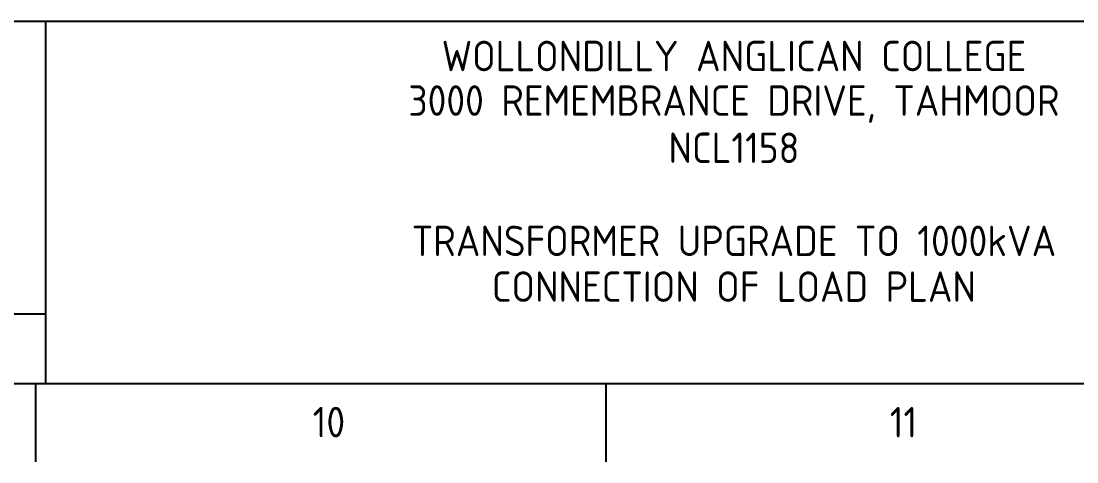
# Paper-space layout 'EE-3' of a CAD drawing. Header units: metres, sheet in millimetres. Extents: x -9 to 824, y -5 to 581.
# Drawn here: x 602.5 to 723.8, y -5.4 to 45.2 of the extents above; entities that cross this region are included whole.
import ezdxf
from ezdxf.enums import TextEntityAlignment as Align

# ---------------------------------------------------------------- set-up
doc = ezdxf.new("R2010")
doc.units = ezdxf.units.M
doc.layers.add('Notes', color=7, linetype='Continuous')
doc.styles.add('iecISOCP', font='isocp.shx')

# ---------------------------------------------------------------- blocks, each defined once
blk = doc.blocks.new('A1_FRAME_TITLE')
at = {"layer": 'Notes', "color": 3}
for p, q in [((605.29, 3.58), (605.29, 45.23)), ((570.29, 11.58), (605.29, 11.58))]:
    blk.add_line(p, q, dxfattribs=at)
at = {"layer": 'Notes', "linetype": 'Continuous'}
for p, q in [((604.13, 3.58), (604.13, -5.42)), ((669.64, 3.58), (669.64, -5.42))]:
    blk.add_line(p, q, dxfattribs=at)
at = {"layer": 'Notes', "color": 3, "linetype": 'Continuous', "flags": 128}
for points in [[(114.72, 45.23), (815.29, 45.23)], [(114.72, 3.58), (815.29, 3.58)]]:
    blk.add_lwpolyline(points, dxfattribs=at)
at = {"layer": 'Notes', "color": 7, "style": 'iecISOCP'}
for s, p in [('10', (635.97, -2.59)), ('11', (702.28, -2.61))]:
    blk.add_text(s, height=3.5, dxfattribs=at).set_placement(p)
for tag, p in [('CAP_NO', (504.11, 41.07)), ('IE_NUM', (503.97, 35.42)), ('REF_No_1', (326.16, 29.92)), ('REF_1', (353.44, 29.92)), ('GEN_WO', (432.63, 29.37)), ('HV_SWITCH', (504.38, 29.77)), ('REF_No_2', (326.16, 23.92)), ('REF_2', (353.44, 23.92)), ('OH_WO', (432.63, 23.42)), ('UBD_REF', (503.97, 23.44)), ('REF_No_3', (326.16, 17.92)), ('REF_3', (353.44, 17.92)), ('UG_WO', (432.63, 17.66)), ('GIS_MAP_No', (503.97, 17.65)), ('REF_No_4', (326.16, 11.92)), ('REF_4', (353.44, 11.92)), ('SUB_WO', (432.63, 11.42)), ('HV_OP_DIAG', (504.24, 11.81)), ('LGA', (503.86, 5.39))]:
    blk.add_attdef(tag, p, '', height=2.5, dxfattribs=at)
at = {"layer": 'Notes', "style": 'iecISOCP'}
for tag, p in [('T1', (675.29, 37.08)), ('T2', (675.29, 31.96)), ('T3', (675.29, 26.53)), ('T4', (675.29, 21.27)), ('T5', (675.29, 15.84)), ('T6', (675.29, 10.58))]:
    blk.add_attdef(tag, text='', height=3.5, dxfattribs=at).set_placement(p, align=Align.CENTER)
at = {"layer": 'Notes', "color": 7, "style": 'iecISOCP'}
for tag, p in [('scale', (558.67, 30.88)), ('DRAWN', (558.67, 22.54)), ('DATE', (558.67, 14.49)), ('DESIGN', (596.54, 6.76))]:
    blk.add_attdef(tag, text='', height=2.5, dxfattribs=at).set_placement(p, align=Align.CENTER)
at = {"layer": 'Notes', "color": 4, "style": 'iecISOCP'}
blk.add_attdef('NUM', text='', height=7, dxfattribs=at).set_placement((783.29, 17.73), align=Align.MIDDLE_CENTER)
at = {"layer": 'Notes', "color": 1, "style": 'iecISOCP'}
blk.add_attdef('REV', text='', height=5, dxfattribs=at).set_placement((810.97, 14.71), align=Align.CENTER)
at = {"layer": 'Notes', "color": 7, "style": 'iecISOCP'}
for tag, p in [('NS', (781.63, 5.73)), ('SHTS', (796.33, 5.73))]:
    blk.add_attdef(tag, text='', height=2.5, dxfattribs=at).set_placement(p, align=Align.MIDDLE)
at = {"layer": 'Notes', "style": 'iecISOCP'}
blk.add_attdef('ExportID', (0, 0), '', height=2.5, dxfattribs=at)

psp = doc.layouts.new('EE-3')

# ---------------------------------------------------------------- block references
at = {"layer": 'Notes'}
ref = psp.add_blockref('A1_FRAME_TITLE', (0, 0), dxfattribs=at)
ref.add_attrib('T1', 'WOLLONDILLY ANGLICAN COLLEGE', dxfattribs={"height": 3.5, "style": 'iecISOCP'}).set_placement((684.37, 39.47), align=Align.CENTER)
ref.add_attrib('T2', '3000 REMEMBRANCE DRIVE, TAHMOOR', dxfattribs={"height": 3.5, "style": 'iecISOCP'}).set_placement((684.37, 34.35), align=Align.CENTER)
ref.add_attrib('T3', 'NCL1158', dxfattribs={"height": 3.5, "style": 'iecISOCP'}).set_placement((684.37, 28.92), align=Align.CENTER)
ref.add_attrib('T5', 'TRANSFORMER UPGRADE TO 1000kVA', dxfattribs={"height": 3.5, "style": 'iecISOCP'}).set_placement((684.37, 18.23), align=Align.CENTER)
ref.add_attrib('T6', 'CONNECTION OF LOAD PLAN', dxfattribs={"height": 3.5, "style": 'iecISOCP'}).set_placement((684.37, 12.97), align=Align.CENTER)

doc.saveas('drawing.dxf')
